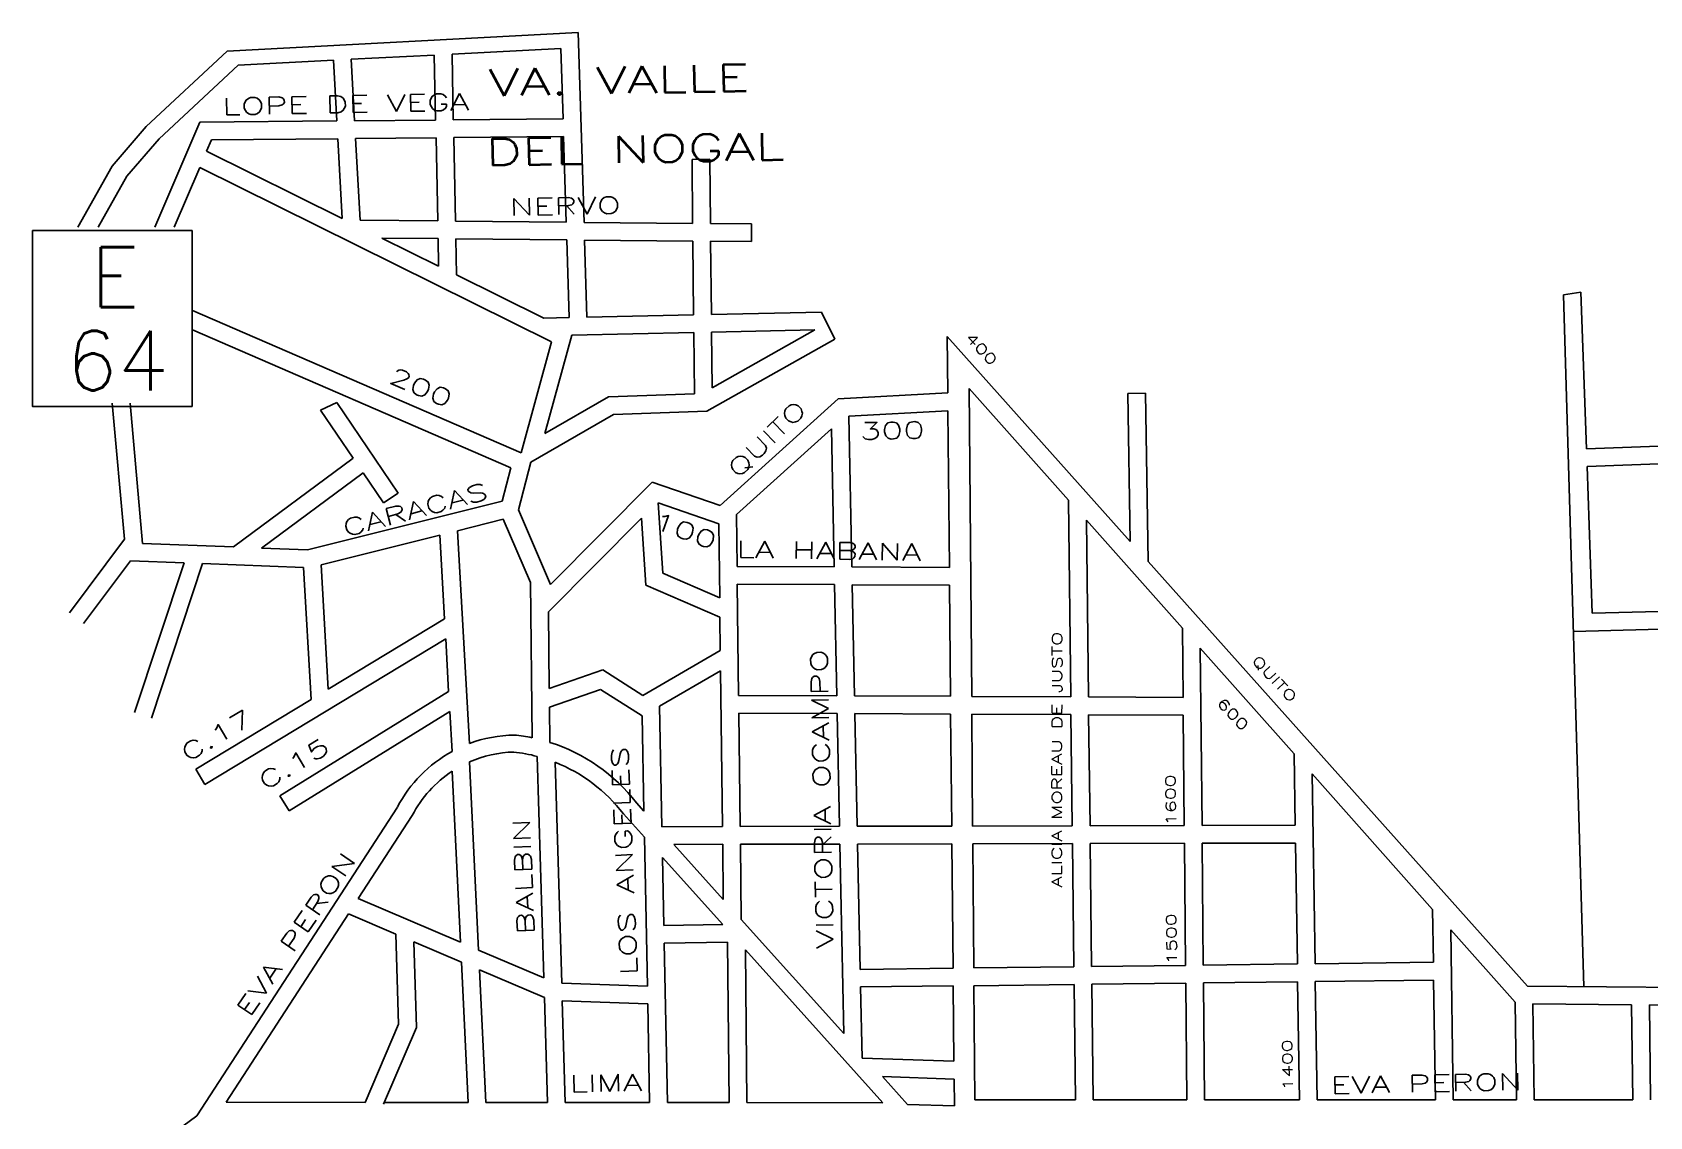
# Model space of a CAD drawing. Header units: millimetres. Extents: x 4375152 to 4409667, y 6523746 to 6549185.
# Drawn here: x 4375152 to 4376777, y 6535531 to 6536621 of the extents above; entities that cross this region are included whole.
import ezdxf
from ezdxf.enums import TextEntityAlignment as Align

# ---------------------------------------------------------------- set-up
doc = ezdxf.new("R2010")
doc.units = ezdxf.units.MM
for name, color, linetype in [('LINEA CALLE', 252, 'Continuous'), ('NOMBRE BARRIO', 8, 'Continuous'), ('NOMBRE CALLE', 252, 'Continuous')]:
    doc.layers.add(name, color=color, linetype=linetype)
doc.styles.add('ROMANS', font='romans')
doc.styles.add('S1', font='ROMANS')

msp = doc.modelspace()

# ---------------------------------------------------------------- linework, layer by layer
at = {"layer": 'LINEA CALLE', "transparency": 33554687}
for p, q in [((4375700.6, 6536621.2), (4375347.9, 6536602.3)), ((4375700.6, 6536621.2), (4375706.5, 6536430.2)), ((4375347.9, 6536602.3), (4375266.8, 6536526.5)), ((4375573.9, 6536599.3), (4375683.3, 6536605)), ((4375683.3, 6536605), (4375685.5, 6536534.2)), ((4375359, 6536588.3), (4375279.7, 6536514.2)), ((4375359, 6536588.3), (4375454.9, 6536593.2)), ((4375454.9, 6536593.2), (4375458.2, 6536532.1)), ((4375472.6, 6536594.1), (4375556.1, 6536598.4)), ((4375472.6, 6536594.1), (4375476, 6536532.2)), ((4375556.1, 6536598.4), (4375557.4, 6536533)), ((4375573.9, 6536599.3), (4375575.2, 6536533.2)), ((4375266.8, 6536526.5), (4375232.5, 6536486.7)), ((4375275.5, 6536425.3), (4375320.5, 6536530.8)), ((4375320.5, 6536530.8), (4375458.2, 6536532.1)), ((4375476, 6536532.2), (4375557.4, 6536533)), ((4375575.2, 6536533.2), (4375685.5, 6536534.2)), ((4375279.7, 6536514.2), (4375247.2, 6536476.5)), ((4375327.4, 6536501.6), (4375332.3, 6536513.1)), ((4375332.3, 6536513.1), (4375459.2, 6536514.3)), ((4375459.2, 6536514.3), (4375463.6, 6536434.1)), ((4375477, 6536514.5), (4375557.8, 6536515.2)), ((4375477, 6536514.5), (4375481.5, 6536432.4)), ((4375557.8, 6536515.2), (4375559.5, 6536431.6)), ((4375575.6, 6536515.4), (4375686, 6536516.4)), ((4375575.6, 6536515.4), (4375577.3, 6536431.5)), ((4375686, 6536516.4), (4375688.7, 6536430.4)), ((4375327.4, 6536501.6), (4375463.6, 6536434.1)), ((4375815, 6536493.4), (4375832.8, 6536493.6)), ((4375815.6, 6536429.2), (4375815, 6536493.4)), ((4375833.4, 6536429), (4375832.8, 6536493.6)), ((4375232.5, 6536486.7), (4375198.1, 6536425.3)), ((4375247.2, 6536476.5), (4375218.5, 6536425.3)), ((4375294.8, 6536425.3), (4375320.4, 6536485.2)), ((4375320.4, 6536485.2), (4375673.9, 6536310.2)), ((4375481.5, 6536432.4), (4375559.5, 6536431.6)), ((4375577.3, 6536431.5), (4375688.7, 6536430.4)), ((4375706.5, 6536430.2), (4375815.6, 6536429.2)), ((4375833.4, 6536429), (4375874.8, 6536428.6)), ((4375874.8, 6536428.6), (4375874.6, 6536410.8)), ((4375503.5, 6536414.4), (4375559.8, 6536413.9)), ((4375503.5, 6536414.4), (4375560.4, 6536386.2)), ((4375559.8, 6536413.9), (4375560.4, 6536386.2)), ((4375577.6, 6536413.7), (4375689.2, 6536412.6)), ((4375577.6, 6536413.7), (4375578.4, 6536377.3)), ((4375689.2, 6536412.6), (4375691.6, 6536334.4)), ((4375707, 6536412.4), (4375815.8, 6536411.4)), ((4375707, 6536412.4), (4375709.4, 6536334.8)), ((4375816.6, 6536337.2), (4375815.8, 6536411.4)), ((4375834.4, 6536337.6), (4375833.6, 6536411.2)), ((4375833.6, 6536411.2), (4375874.6, 6536410.8)), ((4375578.4, 6536377.3), (4375666.1, 6536333.9)), ((4376690.3, 6536357.4), (4376708, 6536360)), ((4376690.3, 6536357.4), (4376711, 6535661.9)), ((4376708, 6536360), (4376713.5, 6536202.5)), ((4375313.2, 6536341.5), (4375643.2, 6536198.5)), ((4375666.1, 6536333.9), (4375691.6, 6536334.4)), ((4375709.4, 6536334.8), (4375816.6, 6536337.2)), ((4375834.4, 6536337.6), (4375945.1, 6536340)), ((4375945.1, 6536340), (4375958.3, 6536312.9)), ((4375313.2, 6536322.1), (4375633, 6536183.5)), ((4375673.9, 6536310.2), (4375643.2, 6536198.5)), ((4375694.2, 6536316.7), (4375667, 6536217.9)), ((4375694.2, 6536316.7), (4375816.8, 6536319.4)), ((4375817.4, 6536257.8), (4375816.8, 6536319.4)), ((4375829.8, 6536240.4), (4375958.3, 6536312.9)), ((4375834.5, 6536319.8), (4375938.3, 6536322)), ((4375835.1, 6536263.9), (4375834.5, 6536319.8)), ((4375835.1, 6536263.9), (4375938.3, 6536322)), ((4376071.4, 6536315.4), (4376071.9, 6536258.7)), ((4376071.4, 6536315.4), (4376255.1, 6536109.5)), ((4375839, 6536265.8), (4375839.5, 6536266.3)), ((4376093.4, 6536263.2), (4376095.9, 6535953.7)), ((4376093.4, 6536263.2), (4376193.1, 6536151.1)), ((4375232.6, 6536248.5), (4375244.8, 6536111.7)), ((4375250.5, 6536248.5), (4375263.1, 6536107.4)), ((4375458.3, 6536249), (4375441.9, 6536241.4)), ((4375458.3, 6536249), (4375519.7, 6536158.1)), ((4375667, 6536217.9), (4375731.2, 6536254.7)), ((4375731.2, 6536254.7), (4375817.4, 6536257.8)), ((4375843.2, 6536145.7), (4375961.9, 6536252.7)), ((4375961.9, 6536252.7), (4376071.9, 6536258.7)), ((4376252.8, 6536258.3), (4376270.5, 6536258.6)), ((4376252.8, 6536258.3), (4376255.1, 6536109.5)), ((4376270.5, 6536258.6), (4376273.2, 6536089.2)), ((4375441.9, 6536241.4), (4375474.5, 6536193.1)), ((4375652.9, 6536189.3), (4375736.2, 6536237.1)), ((4375736.2, 6536237.1), (4375829.8, 6536240.4)), ((4375972.5, 6536235.5), (4376072, 6536240.9)), ((4375972.5, 6536235.5), (4375975.6, 6536083.8)), ((4376072, 6536240.9), (4376073.5, 6536083.4)), ((4375859.6, 6536136.5), (4375955, 6536222.5)), ((4375955, 6536222.5), (4375957.8, 6536083.9)), ((4376713.5, 6536202.5), (4376858.8, 6536208)), ((4375474.5, 6536193.1), (4375354.3, 6536103.9)), ((4375484.5, 6536178.4), (4375382.6, 6536102.7)), ((4375484.5, 6536178.4), (4375504.9, 6536148.1)), ((4375624.3, 6536149.9), (4375633, 6536183.5)), ((4375640.5, 6536141.2), (4375652.9, 6536189.3)), ((4376714.1, 6536184.7), (4376859.4, 6536190.2)), ((4376714.1, 6536184.7), (4376719.3, 6536037.2)), ((4375774.9, 6536169.1), (4375672.9, 6536066.1)), ((4375843.2, 6536145.7), (4375774.9, 6536169.1)), ((4375428.7, 6536100.9), (4375624.3, 6536149.9)), ((4375519.7, 6536158.1), (4375504.9, 6536148.1)), ((4375841.9, 6536127.3), (4375780.9, 6536148.2)), ((4375780.9, 6536148.2), (4375785.8, 6536077.6)), ((4376193.1, 6536151.1), (4376195.4, 6535953.2)), ((4375579.3, 6536120.2), (4375625.2, 6536131.7)), ((4375625.2, 6536131.7), (4375652.6, 6536068.2)), ((4375640.5, 6536141.2), (4375672.9, 6536066.1)), ((4375764.1, 6536132.9), (4375670.7, 6536038.6)), ((4375764.1, 6536132.9), (4375768.7, 6536065.6)), ((4375859.6, 6536136.5), (4375860.2, 6536084.3)), ((4376211.1, 6536130.8), (4376213.2, 6535953.1)), ((4376211.1, 6536130.8), (4376307.6, 6536022.3)), ((4375442.3, 6536086), (4375561.7, 6536115.9)), ((4375561.7, 6536115.9), (4375566.4, 6536031.6)), ((4375579.3, 6536120.2), (4375591.3, 6535906.2)), ((4375841.9, 6536127.3), (4375842.8, 6536052.8)), ((4375244.8, 6536111.7), (4375189.6, 6536037.7)), ((4375263.1, 6536107.4), (4375354.3, 6536103.9)), ((4375382.6, 6536102.7), (4375428.7, 6536100.9)), ((4375251, 6536090.1), (4375203.8, 6536027)), ((4375251, 6536090.1), (4375304.8, 6536088)), ((4375304.8, 6536088), (4375255, 6535937.5)), ((4375323.3, 6536087.3), (4375271.9, 6535931.9)), ((4375323.3, 6536087.3), (4375424.6, 6536083.3)), ((4375424.6, 6536083.3), (4375432.4, 6535950.6)), ((4375442.3, 6536086), (4375449.6, 6535961)), ((4375860.2, 6536084.3), (4375957.8, 6536083.9)), ((4375975.6, 6536083.8), (4376073.5, 6536083.4)), ((4376273.2, 6536089.2), (4376654.2, 6535662.3)), ((4375652.6, 6536068.2), (4375654.4, 6535912.1)), ((4375768.7, 6536065.6), (4375843, 6536033.3)), ((4375785.8, 6536077.6), (4375842.8, 6536052.8)), ((4375860.4, 6536066.5), (4375861.8, 6535954.7)), ((4375860.4, 6536066.5), (4375958.2, 6536066.1)), ((4375958.2, 6536066.1), (4375960.5, 6535954.3)), ((4375976, 6536066), (4376073.7, 6536065.6)), ((4375976, 6536066), (4375978.3, 6535954.2)), ((4376073.7, 6536065.6), (4376074.7, 6535953.8)), ((4375670.7, 6536038.6), (4375671.6, 6535961.8)), ((4375843, 6536033.3), (4375843.4, 6535999.7)), ((4376719.3, 6536037.2), (4376864.6, 6536040.9)), ((4375566.4, 6536031.6), (4375449.6, 6535961)), ((4376307.6, 6536022.3), (4376308.2, 6535952.7)), ((4376700.4, 6536018.9), (4377084.6, 6536028.8)), ((4375567.6, 6536011.5), (4375325.6, 6535865.2)), ((4375567.6, 6536011.5), (4375570.5, 6535958.7)), ((4375765.6, 6535954.7), (4375843.4, 6535999.7)), ((4376325.6, 6536002.1), (4376327.3, 6535823.9)), ((4376325.6, 6536002.1), (4376419.8, 6535896)), ((4375671.6, 6535961.8), (4375725.4, 6535980.4)), ((4375725.4, 6535980.4), (4375765.6, 6535954.7)), ((4375782.4, 6535943.9), (4375843.7, 6535979.3)), ((4375843.7, 6535979.3), (4375845.6, 6535822.8)), ((4375570.5, 6535958.7), (4375400.9, 6535853.8)), ((4375671.9, 6535943), (4375723.1, 6535960.7)), ((4375723.1, 6535960.7), (4375764.8, 6535934.1)), ((4375861.8, 6535954.7), (4375960.5, 6535954.3)), ((4375978.3, 6535954.2), (4376074.7, 6535953.8)), ((4376095.9, 6535953.7), (4376195.4, 6535953.2)), ((4376213.2, 6535953.1), (4376308.2, 6535952.7)), ((4375432.4, 6535950.6), (4375316.4, 6535880.4)), ((4375571.6, 6535938.4), (4375410.3, 6535838.7)), ((4375571.6, 6535938.4), (4375573.9, 6535898.3)), ((4375671.9, 6535943), (4375672.3, 6535907.4)), ((4375782.4, 6535943.9), (4375784.8, 6535822.7)), ((4375862, 6535936.9), (4375960.8, 6535936.5)), ((4375862, 6535936.9), (4375863.4, 6535822.9)), ((4375960.8, 6535936.5), (4375963.2, 6535823.1)), ((4375978.6, 6535936.4), (4376074.8, 6535936)), ((4375978.6, 6535936.4), (4375981, 6535823.1)), ((4376074.8, 6535936), (4376075.9, 6535823.3)), ((4376096, 6535935.9), (4376195.6, 6535935.4)), ((4376096, 6535935.9), (4376096.9, 6535823.4)), ((4376195.6, 6535935.4), (4376197, 6535823.6)), ((4376213.4, 6535935.3), (4376308.4, 6535934.9)), ((4376213.4, 6535935.3), (4376214.8, 6535823.6)), ((4376308.4, 6535934.9), (4376309.5, 6535823.8)), ((4375764.8, 6535934.1), (4375766.7, 6535838.3)), ((4375591.5, 6535887.9), (4375600.5, 6535698.7)), ((4375659.4, 6535893.4), (4375666.1, 6535670.7)), ((4375677.4, 6535887.5), (4375684.1, 6535665.4)), ((4376419.8, 6535896), (4376420.9, 6535824.1)), ((4375325.6, 6535865.2), (4375316.4, 6535880.4)), ((4375574.1, 6535878.5), (4375582.3, 6535706.5)), ((4376438, 6535875.7), (4376440.8, 6535684.9)), ((4376438, 6535875.7), (4376559, 6535739.6)), ((4375410.3, 6535838.7), (4375400.9, 6535853.8)), ((4375519.1, 6535842.5), (4375317.7, 6535532)), ((4375766.7, 6535838.3), (4375759.2, 6535846.6)), ((4375533.9, 6535833.9), (4375479.7, 6535750.4)), ((4375767.2, 6535812.1), (4375746, 6535835.7)), ((4375784.8, 6535822.7), (4375845.6, 6535822.8)), ((4375863.4, 6535822.9), (4375963.2, 6535823.1)), ((4375981, 6535823.1), (4376075.9, 6535823.3)), ((4376096.9, 6535823.4), (4376197, 6535823.6)), ((4376214.8, 6535823.6), (4376309.5, 6535823.8)), ((4376327.3, 6535823.9), (4376420.9, 6535824.1)), ((4375767.2, 6535812.1), (4375770.1, 6535662.4)), ((4375796.6, 6535804.9), (4375845.8, 6535805)), ((4375846.4, 6535749.5), (4375796.6, 6535804.9)), ((4375845.8, 6535805), (4375846.4, 6535749.5)), ((4375863.6, 6535805.1), (4375963.5, 6535805.3)), ((4375863.6, 6535805.1), (4375864.5, 6535729.4)), ((4375963.5, 6535805.3), (4375967.5, 6535614.7)), ((4375981.3, 6535805.3), (4376076, 6535805.5)), ((4375981.3, 6535805.3), (4375983.9, 6535679.3)), ((4376076, 6535805.5), (4376077.2, 6535680.5)), ((4376097.1, 6535805.6), (4376197.2, 6535805.8)), ((4376097.1, 6535805.6), (4376098, 6535680.7)), ((4376197.2, 6535805.8), (4376198.6, 6535682)), ((4376215, 6535805.8), (4376309.7, 6535806.1)), ((4376215, 6535805.8), (4376216.4, 6535682.2)), ((4376309.7, 6535806.1), (4376310.8, 6535683.3)), ((4376327.5, 6535806.1), (4376421.2, 6535806.3)), ((4376327.5, 6535806.1), (4376328.6, 6535683.6)), ((4376421.2, 6535806.3), (4376423.1, 6535684.7)), ((4375845.9, 6535724.5), (4375785.4, 6535791.9)), ((4375785.4, 6535791.9), (4375786.7, 6535723.4)), ((4375479.7, 6535750.4), (4375582.3, 6535706.5)), ((4376559, 6535739.6), (4376559.8, 6535686.4)), ((4375469.9, 6535735.2), (4375346.9, 6535545.7)), ((4375469.9, 6535735.2), (4375517.5, 6535714.8)), ((4375786.7, 6535723.4), (4375845.9, 6535724.5)), ((4375967.5, 6535614.7), (4375864.5, 6535729.4)), ((4375517.5, 6535714.8), (4375520.2, 6535624.2)), ((4375535.6, 6535707.1), (4375538.1, 6535620.8)), ((4375535.6, 6535707.1), (4375583.3, 6535686.7)), ((4376577.1, 6535719.2), (4376641.9, 6535646.3)), ((4376577.1, 6535719.2), (4376579.6, 6535548.3)), ((4375600.5, 6535698.7), (4375666.1, 6535670.7)), ((4375787.1, 6535705.6), (4375850.7, 6535706.8)), ((4375787.1, 6535705.6), (4375790.2, 6535545.4)), ((4375850.7, 6535706.8), (4375852.2, 6535545.4)), ((4375868.8, 6535699), (4375870.2, 6535545.4)), ((4376006.8, 6535545.3), (4375868.8, 6535699)), ((4375583.3, 6535686.7), (4375590, 6535545.5)), ((4375601.4, 6535679), (4375666.7, 6535651.1)), ((4375601.4, 6535679), (4375607.8, 6535545.5)), ((4375983.9, 6535679.3), (4376077.2, 6535680.5)), ((4376098, 6535680.7), (4376198.6, 6535682)), ((4376216.4, 6535682.2), (4376310.8, 6535683.3)), ((4376328.6, 6535683.6), (4376423.1, 6535684.7)), ((4376440.8, 6535684.9), (4376559.8, 6535686.4)), ((4375684.1, 6535665.4), (4375770.1, 6535662.4)), ((4375984.3, 6535661.6), (4376077.4, 6535662.7)), ((4375984.3, 6535661.6), (4375985.8, 6535590)), ((4376077.4, 6535662.7), (4376078.1, 6535586.9)), ((4376098.2, 6535662.9), (4376198.9, 6535664.2)), ((4376098.2, 6535662.9), (4376099.1, 6535548.3)), ((4376198.9, 6535664.2), (4376200.2, 6535548.3)), ((4376216.7, 6535664.4), (4376311, 6535665.5)), ((4376216.7, 6535664.4), (4376218, 6535548.3)), ((4376311, 6535665.5), (4376312.1, 6535548.3)), ((4376328.8, 6535665.8), (4376423.3, 6535666.9)), ((4376328.8, 6535665.8), (4376329.9, 6535548.3)), ((4376423.3, 6535666.9), (4376425.1, 6535548.3)), ((4376441.1, 6535667.1), (4376560, 6535668.6)), ((4376441.1, 6535667.1), (4376442.9, 6535548.3)), ((4376560, 6535668.6), (4376561.9, 6535548.3)), ((4376654.2, 6535662.3), (4377091.7, 6535658.8)), ((4375666.7, 6535651.1), (4375669.9, 6535545.5)), ((4375684.6, 6535647.6), (4375687.7, 6535545.5)), ((4375684.6, 6535647.6), (4375770.5, 6535644.6)), ((4375770.5, 6535644.6), (4375772.4, 6535545.4)), ((4376641.9, 6535646.3), (4376643.2, 6535548.3)), ((4376659.7, 6535644.5), (4376758.9, 6535643.7)), ((4376659.7, 6535644.5), (4376661, 6535548.3)), ((4376758.9, 6535643.7), (4376760.1, 6535548.3)), ((4376776.7, 6535643.5), (4376874.1, 6535642.8)), ((4376776.7, 6535643.5), (4376777.9, 6535548.3)), ((4375520.2, 6535624.2), (4375486.6, 6535545.6)), ((4375538.1, 6535620.8), (4375505.2, 6535543.9)), ((4375985.8, 6535590), (4376078.1, 6535586.9)), ((4376031.3, 6535543.6), (4376006.2, 6535571.5)), ((4376006.2, 6535571.5), (4376078.2, 6535569)), ((4376078.2, 6535569), (4376078.5, 6535542)), ((4375346.9, 6535545.7), (4375486.6, 6535545.6)), ((4375506, 6535545.6), (4375590, 6535545.5)), ((4375607.8, 6535545.5), (4375669.9, 6535545.5)), ((4375687.7, 6535545.5), (4375772.4, 6535545.4)), ((4375790.2, 6535545.4), (4375852.2, 6535545.4)), ((4375870.2, 6535545.4), (4376006.8, 6535545.3)), ((4376099.1, 6535548.3), (4376200.2, 6535548.3)), ((4376218, 6535548.3), (4376312.1, 6535548.3)), ((4376329.9, 6535548.3), (4376425.1, 6535548.3)), ((4376442.9, 6535548.3), (4376561.9, 6535548.3)), ((4376579.6, 6535548.3), (4376643.2, 6535548.3)), ((4376661, 6535548.3), (4376760.1, 6535548.3)), ((4375317.7, 6535532), (4375255.9, 6535486.9)), ((4376031.3, 6535543.6), (4376078.5, 6535542))]:
    msp.add_line(p, q, dxfattribs=at)
for centre, radius, start, end in [((4375638.8, 6535779.8), 135.1, 90.9354, 110.5887), ((4375618.4, 6535737.9), 177.9, 78.3196, 84.1385), ((4375618.4, 6535737.9), 177.9, 37.6888, 72.3746), ((4375638.8, 6535779.8), 135.1, 118.7033, 152.3286), ((4375638.8, 6535779.8), 118, 91.4238, 113.6208), ((4375618.4, 6535737.9), 160.8, 75.2136, 83.7739), ((4375618.4, 6535737.9), 160.8, 37.4693, 68.4684), ((4375638.8, 6535779.8), 118, 123.2194, 152.6999)]:
    msp.add_arc(centre, radius, start, end, dxfattribs=at)
at = {"layer": 'NOMBRE CALLE', "transparency": 33554687}
msp.add_lwpolyline([(4375152.3, 6536422), (4375152.3, 6536245.2), (4375312.8, 6536245.2), (4375312.8, 6536422)], close=True, dxfattribs=at)

# ---------------------------------------------------------------- texts
at = {"layer": 'NOMBRE BARRIO', "transparency": 33554687, "style": 'S1', "width": 1.5}
for s, p in [('VA. VALLE', (4375610.8, 6536557.1)), ('DEL NOGAL', (4375607.9, 6536487.2))]:
    msp.add_text(s, height=27, rotation=1.1637, dxfattribs=at).set_placement(p)
at = {"layer": 'NOMBRE CALLE', "transparency": 33554687, "style": 'ROMANS', "width": 1.5}
for s, height, rotation, p in [('LOPE DE VEGA', 17, 1.1256, (4375343.4, 6536538.1)), ('NERVO', 17, 1.1256, (4375632.1, 6536437)), ('400', 10, 313.1903, (4376088.9, 6536313.6)), ('200', 17, 336.361, (4375509.3, 6536269.7)), ('QUITO', 17, 44.1185, (4375860.8, 6536171.9)), ('300', 17, 1.1256, (4375983.5, 6536211.8)), ('CARACAS', 17, 14.8909, (4375466.8, 6536113.9)), ('100', 17, 339.5511, (4375774.3, 6536123.8)), ('LA HABANA', 17, 359.0024, (4375859.5, 6536093.3)), ('ALICIA MOREAU DE JUSTO', 10, 89.9205, (4376186.4, 6535761.5)), ('VICTORIA OCAMPO', 17, 91.1708, (4375957.1, 6535699.9)), ('QUITO', 10, 313.1903, (4376376.6, 6535989)), ('C.17', 17, 30.6349, (4375308.1, 6535887.3)), ('600', 10, 313.1903, (4376341.5, 6535946.5)), ('C.15', 17, 30.6349, (4375386.1, 6535858.9)), ('LOS ANGELES', 17, 92.3754, (4375760.2, 6535673.4)), ('1600', 10, 91.1256, (4376301.4, 6535823.8)), ('BALBIN', 17, 92.3754, (4375656.7, 6535714.5)), ('EVA PERON', 17, 55.9091, (4375370.5, 6535630.2)), ('1500', 10, 91.1256, (4376302.2, 6535684.2)), ('1400', 10, 91.1256, (4376418.7, 6535557.5)), ('LIMA', 17, 1.1708, (4375692.1, 6535555.8)), ('EVA PERON', 17, 1.1708, (4376456.7, 6535554.2))]:
    msp.add_text(s, height=height, rotation=rotation, dxfattribs=at).set_placement(p)
at = {"layer": 'NOMBRE CALLE', "transparency": 33554687, "style": 'ROMANS'}
for s, p in [('E', (4375235.2, 6536375.1)), ('64', (4375237.7, 6536291.3))]:
    msp.add_text(s, height=60, dxfattribs=at).set_placement(p, align=Align.MIDDLE)

doc.saveas('drawing.dxf')
